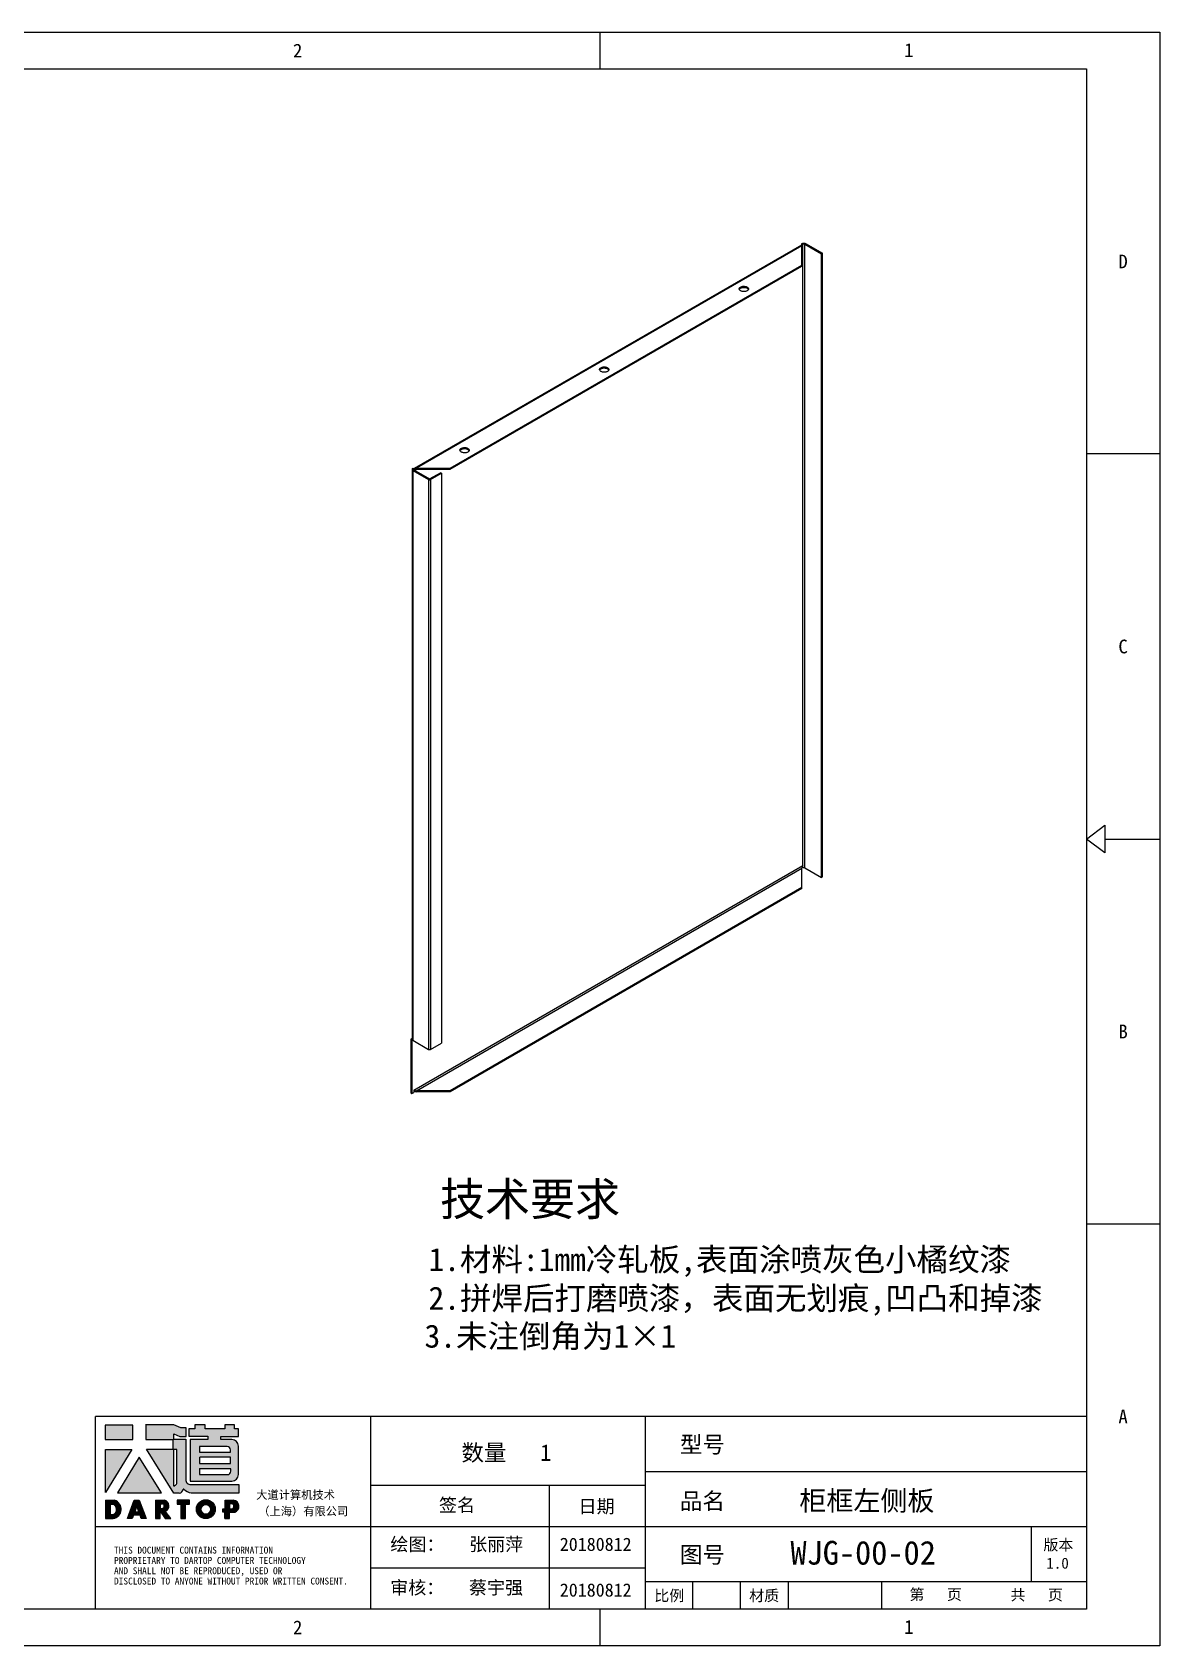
# Model space of a CAD drawing. Header units: millimetres. Extents: x 13106 to 40242, y 18888 to 28426.
# Drawn here: x 29143 to 30000, y 25379 to 26604 of the extents above; entities that cross this region are included whole.
import ezdxf
from ezdxf.enums import TextEntityAlignment as Align

# ---------------------------------------------------------------- set-up
doc = ezdxf.new("R2010")
doc.units = ezdxf.units.MM
for name, color, linetype in [('02___PRT_ALL_AXES', 7, 'Continuous'), ('4', 7, 'Continuous'), ('print', 30, 'Continuous')]:
    doc.layers.add(name, color=color, linetype=linetype)
doc.styles.add('Dartop', font='')
doc.styles.add('hzHT', font='simhei.ttf')
doc.styles.get('Dartop').set_extended_font_data('FangSong_GB2312')

# ---------------------------------------------------------------- blocks, each defined once
blk = doc.blocks.new('dadao')
for p, q in [((48, 19.2), (44.9, 10.4)), ((44.9, 10.4), (51.2, 10.4)), ((51.2, 10.4), (48, 19.2))]:
    blk.add_line(p, q)
for points in [[(41.8, 121.6), (41.8, 143.7), (-0.4, 143.7), (-0.4, 121.6), (41.8, 121.6)], [(104.8, 122), (104.8, 130.3), (114.1, 126.3), (124.2, 126.3), (124.2, 139.6), (115.9, 139.6), (105.1, 143.9), (61.5, 143.9)], [(61.7, 144), (61.7, 121.3), (103.9, 121.3)], [(113.4, 38.7), (105.1, 38.7), (63, 106.5), (103.9, 106.5), (103.9, 120.9), (103.9, 121.3)], [(109.7, 53.6), (109.7, 106.2), (104.3, 106.2), (104.3, 50.4), (106.6, 50.4)], [(144.6, 94.4), (144.6, 84.8), (192, 84.8), (192, 94.1), (144.9, 94.1)], [(0, 28), (0, 0), (11.8, 0)], [(0.1, 28), (14, 28)], [(76.8, 28.2), (76.8, 0), (84.1, 0), (84.1, 11.1), (91.6, -0.1), (100.3, -0.1), (91.7, 11.1)], [(76.8, 28.2), (90.6, 28.2)], [(120.2, 45), (119.5, 45), (119.5, 44.6)], [(183.7, 0), (183.7, 9.6), (180.6, 9.6), (180.6, 14.9), (183.8, 14.9), (183.8, 28.1), (196.1, 28.1), (196.5, 28.1)], [(7.1, 21.8), (7.1, 6.1), (12, 6.1)], [(7.1, 21.8), (11.4, 21.8)], [(84, 22.7), (84, 15.3), (87.2, 15.3)], [(84, 22.7), (87.3, 22.7)], [(183.7, 0), (190.9, 0), (190.9, 9.6), (198.8, 9.6)], [(194.9, 22.3), (190.8, 22.3), (190.8, 15), (194.4, 15)]]:
    blk.add_lwpolyline(points)
blk.add_lwpolyline([(137.1, 144.2), (137.1, 137.9), (128.3, 137.9), (128.3, 126.5), (157.3, 126.5), (157.3, 121.5), (130.3, 121.5), (130.3, 57.5), (194.4, 57.5, 0.414214), (204.4, 67.5), (204.4, 111.3, 0.414214), (194.4, 121.3), (177.5, 121.3), (177.5, 126.3), (204.7, 126.3), (204.7, 137.7), (198.2, 137.7), (198.2, 143.9), (183.3, 143.9), (183.3, 138), (153, 138), (153, 144.2), (137.1, 144.2)], format="xyb", close=True)
for points in [[(-0.3, 106.2), (40.4, 106.2), (-0.3, 39.7), (-0.3, 106.2)], [(51.7, 94.1), (18.4, 39.3), (86.2, 39.3)], [(43.8, 28.2), (51.8, 28.2), (62.6, -0.1), (55, -0.1), (53.2, 5), (42.9, 5), (41.1, 0), (33.6, 0)], [(110, 28.1), (110, 21.9), (116, 21.9), (116, -0.1), (123.2, -0.1), (123.2, 22), (129.2, 22), (129.2, 28.1), (110, 28.1)]]:
    blk.add_lwpolyline(points, close=True)
for points in [[(104.8, 122), (123.4, 122), (123.4, 60, 0.414214), (131.4, 52), (204.8, 52), (204.8, 39.1), (131.7, 39.1)], [(144.3, 110.8), (144.3, 101.8), (192.3, 101.8), (192.3, 105.5, 0.414214), (187.3, 110.5), (144.3, 110.5)], [(144.6, 77), (144.6, 67.5), (187.6, 67.5, 0.414214), (192.6, 72.5), (192.6, 76.4), (144.6, 76.4)]]:
    blk.add_lwpolyline(points, format="xyb")
for radius in [14.5, 7.44]:
    blk.add_circle((154.2, 14.2), radius)
for centre, radius, start, end in [((99.2, 60.7), 12.6, 305.6399, 325.969), ((9.6, 14.2), 14.4, 278.6604, 72.3203), ((88.6, 19.4), 8.95, 290.6073, 77.2124), ((111.6, 46.7), 8.19, 282.9811, 347.6627), ((136, 61.7), 22.9, 226.7358, 259.3209), ((195.7, 18.6), 9.51, 288.8959, 85.2442), ((8.5, 13.9), 8.49, 294.2143, 69.7177), ((86.4, 19), 3.8, 282.527, 76.7196), ((193.7, 18.7), 3.8, 280.9891, 72.5513)]:
    blk.add_arc(centre, radius, start, end)

msp = doc.modelspace()

# ---------------------------------------------------------------- hatches: boundary and pattern name
h = msp.add_hatch(color=0)
h.paths.add_polyline_path([(29299.963, 25543.843), (29296.751, 25543.843), (29296.751, 25546.899), (29289.408, 25546.899), (29289.408, 25543.996), (29274.418, 25543.996), (29274.418, 25547.051), (29266.567, 25547.051), (29266.567, 25543.939), (29262.229, 25543.939), (29262.229, 25538.306), (29276.545, 25538.306), (29276.545, 25535.814), (29263.205, 25535.814), (29263.205, 25504.268), (29294.873, 25504.268, 0.41421356), (29299.81, 25509.204), (29299.81, 25530.808, 0.41421356), (29294.873, 25535.744), (29286.502, 25535.744), (29286.502, 25538.189), (29299.963, 25538.189)])
h.paths.add_polyline_path([(29291.376, 25530.396, -0.41421356), (29293.844, 25527.928), (29293.844, 25526.118), (29270.135, 25526.118), (29270.135, 25530.396)], flags=16)
h.paths.add_polyline_path([(29293.691, 25522.298), (29293.691, 25517.714), (29270.288, 25517.714), (29270.288, 25522.298)], flags=16)
h.paths.add_polyline_path([(29293.997, 25513.589), (29293.997, 25511.626, -0.41421356), (29291.529, 25509.157), (29270.288, 25509.157), (29270.288, 25513.589)], flags=16)
for points in [[(29219.526, 25546.786), (29198.697, 25546.786), (29198.697, 25535.903), (29219.526, 25535.903)], [(29218.856, 25528.289), (29198.753, 25528.289), (29198.753, 25495.466)], [(29224.428, 25522.333), (29207.995, 25495.248), (29241.457, 25495.248)], [(29262.704, 25489.706), (29253.194, 25489.706), (29253.194, 25486.689), (29256.162, 25486.689), (29256.162, 25475.817), (29259.714, 25475.817), (29259.714, 25486.696), (29262.704, 25486.696)]]:
    msp.add_hatch(color=0).paths.add_polyline_path(points)
h = msp.add_hatch(color=0)
h.paths.add_polyline_path([(29250.654, 25540.172), (29255.251, 25538.186), (29260.221, 25538.186), (29260.221, 25544.764), (29256.12, 25544.764), (29250.778, 25546.874), (29229.368, 25546.874), (29229.368, 25535.749), (29250.199, 25535.749), (29250.199, 25535.524), (29250.199, 25528.413), (29229.999, 25528.413), (29250.776, 25494.976), (29254.891, 25494.976, 0.27937482), (29257.894, 25497.897), (29257.894, 25498.051), (29258.257, 25498.051, 0.14314537), (29263.921, 25495.168), (29300.025, 25495.168), (29300.025, 25501.51), (29263.768, 25501.51, -0.41421356), (29259.818, 25505.459), (29259.818, 25536.1), (29250.654, 25536.1)])
h.paths.add_polyline_path([(29250.409, 25528.271), (29253.056, 25528.271), (29253.056, 25502.319, -0.08893574), (29251.522, 25500.741), (29250.4, 25500.741)], flags=16)
h = msp.add_hatch(color=0)
h.paths.add_polyline_path([(29205.797, 25489.656), (29198.901, 25489.656), (29198.901, 25475.858), (29204.709, 25475.858, 0.79301591)])
h.paths.add_polyline_path([(29204.811, 25478.88), (29202.4, 25478.88), (29202.4, 25486.635), (29204.545, 25486.635, -0.67136089)], flags=16)
h = msp.add_hatch(color=0)
h.paths.add_polyline_path([(29224.48, 25489.77), (29220.544, 25489.77), (29215.483, 25475.843), (29219.211, 25475.843), (29220.088, 25478.311), (29225.139, 25478.311), (29226.035, 25475.813), (29229.793, 25475.813)])
h.paths.add_polyline_path([(29224.174, 25480.972), (29221.044, 25480.972), (29222.58, 25485.348)], flags=16)
h = msp.add_hatch(color=0)
h.paths.add_polyline_path([(29243.611, 25489.76), (29236.828, 25489.76), (29236.828, 25475.836), (29240.413, 25475.836), (29240.413, 25481.356), (29244.097, 25475.786), (29248.428, 25475.786), (29244.188, 25481.321, 0.74405494)])
h.paths.add_polyline_path([(29240.38, 25483.417), (29240.38, 25487.073), (29241.982, 25487.073, -0.79680897), (29241.958, 25483.417)], flags=16)
h = msp.add_hatch(color=0)
h.paths.add_polyline_path([(29267.874, 25482.848, 1), (29282.172, 25482.848, 1)])
h.paths.add_polyline_path([(29278.696, 25482.848, -1), (29271.35, 25482.848, -1)], flags=16)
h = msp.add_hatch(color=0)
h.paths.add_polyline_path([(29295.887, 25489.727), (29295.681, 25489.727), (29289.635, 25489.727), (29289.635, 25483.229), (29288.03, 25483.229), (29288.03, 25480.591), (29289.609, 25480.591), (29289.609, 25475.86), (29293.139, 25475.86), (29293.139, 25480.609), (29297.017, 25480.609, 0.81230381)])
h.paths.add_polyline_path([(29293.086, 25483.247), (29293.086, 25486.882), (29295.095, 25486.882, -0.77821343), (29294.89, 25483.247)], flags=16)

# ---------------------------------------------------------------- linework, layer by layer
at = {"color": 0}
for p, q in [((29574.552, 26576.634), (29574.552, 26604.481)), ((28286.219, 26576.634), (29943.93, 26576.634)), ((29943.93, 26576.634), (29943.93, 25407.055)), ((29999.624, 26284.239), (29943.93, 26284.239)), ((29957.854, 25991.844), (29999.624, 25991.844)), ((29999.624, 25699.45), (29943.93, 25699.45)), ((29943.93, 25553.253), (29191.213, 25553.253)), ((29191.213, 25407.055), (29191.213, 25553.253)), ((29400.067, 25553.253), (29400.067, 25407.055)), ((29608.92, 25407.055), (29608.92, 25553.253)), ((29608.92, 25511.482), (29943.93, 25511.482)), ((29400.067, 25501.039), (29608.92, 25501.039)), ((29535.821, 25501.039), (29535.821, 25407.055)), ((29191.213, 25469.711), (29400.067, 25469.711)), ((29400.067, 25469.711), (29943.93, 25469.711)), ((29902.159, 25427.941), (29902.159, 25469.711)), ((29400.067, 25438.383), (29608.92, 25438.383)), ((29608.92, 25427.941), (29943.93, 25427.941)), ((29645.02, 25407.055), (29645.02, 25427.941)), ((29681.119, 25407.055), (29681.119, 25427.941)), ((29717.515, 25407.055), (29717.515, 25427.941)), ((29788.44, 25407.055), (29788.44, 25427.941)), ((29943.93, 25407.055), (28286.219, 25407.055)), ((29574.552, 25379.208), (29574.552, 25407.055))]:
    msp.add_line(p, q, dxfattribs=at)
at = {"color": 3, "linetype": 'Continuous'}
for p, q in [((29727.544, 26442.91), (29433.389, 26273.081)), ((29727.837, 26442.403), (29435.096, 26273.39)), ((29727.837, 26442.504), (29727.837, 26444.036)), ((29727.837, 26427.706), (29727.837, 26442.403)), ((29730.666, 26444.036), (29743.394, 26436.688)), ((29743.394, 25963.116), (29743.394, 26436.688)), ((29460.552, 26273.39), (29727.837, 26427.706)), ((29431.682, 26272.573), (29431.682, 25839.827)), ((29432.268, 26271.757), (29432.268, 25839.011)), ((29432.268, 26271.757), (29444.271, 26264.827)), ((29435.096, 26273.39), (29460.552, 26273.39)), ((29444.271, 26264.827), (29444.271, 25832.081)), ((29445.72, 26264.827), (29453.976, 26269.593)), ((29445.72, 26264.827), (29445.72, 25832.081)), ((29453.976, 26269.593), (29453.976, 25836.847)), ((29727.837, 25954.135), (29460.552, 25799.818)), ((29431.682, 25840.305), (29430.854, 25839.827)), ((29430.854, 25839.827), (29430.854, 25799.002)), ((29432.268, 25839.011), (29444.271, 25832.081)), ((29445.72, 25832.081), (29453.976, 25836.847)), ((29460.552, 25799.818), (29435.096, 25799.818))]:
    msp.add_line(p, q, dxfattribs=at)
at = {"color": 7, "linetype": 'Continuous'}
for p, q in [((29727.837, 26444.036), (29728.544, 26443.628)), ((29728.544, 26441.995), (29727.837, 26441.586)), ((29728.351, 26442.106), (29728.316, 26442.127)), ((29728.351, 26442.106), (29728.544, 26441.995)), ((29728.544, 25970.056), (29728.544, 26443.628)), ((29730.666, 26444.036), (29729.958, 26443.628)), ((29729.958, 25970.056), (29729.958, 26443.628)), ((29729.958, 26443.628), (29742.686, 26436.279)), ((29743.394, 26436.688), (29742.686, 26436.279)), ((29742.686, 25962.708), (29742.686, 26436.279)), ((29460.552, 26272.573), (29727.837, 26426.89)), ((29727.837, 26427.706), (29727.837, 26426.89)), ((29432.268, 26273.39), (29432.975, 26272.982)), ((29432.268, 26271.757), (29432.975, 26272.165)), ((29432.975, 26272.982), (29432.975, 26272.165)), ((29432.975, 26272.165), (29444.978, 26265.235)), ((29435.096, 26272.573), (29433.682, 26271.757)), ((29434.972, 26273.403), (29435.01, 26272.566)), ((29435.096, 26273.39), (29435.096, 26272.573)), ((29435.096, 26272.573), (29460.552, 26272.573)), ((29445.013, 26265.235), (29453.269, 26270.001)), ((29453.976, 26269.593), (29453.269, 26270.001)), ((29460.552, 26273.39), (29460.552, 26272.573)), ((29444.271, 26264.827), (29444.978, 26265.235)), ((29445.72, 26264.827), (29445.013, 26265.235)), ((29432.975, 25801.043), (29728.544, 25971.689)), ((29435.096, 25800.635), (29727.837, 25969.648)), ((29727.837, 25954.135), (29727.837, 25969.648)), ((29727.876, 25969.846), (29727.848, 25969.699)), ((29727.991, 25970.376), (29728.544, 25970.056)), ((29729.958, 25970.056), (29742.686, 25962.708)), ((29727.837, 25954.951), (29460.552, 25800.635)), ((29743.394, 25963.116), (29742.686, 25962.708)), ((29430.854, 25839.827), (29431.561, 25839.419)), ((29431.757, 25839.532), (29431.561, 25839.419)), ((29431.561, 25839.419), (29431.561, 25798.594)), ((29430.854, 25799.002), (29431.561, 25798.594)), ((29431.561, 25798.594), (29432.975, 25799.41)), ((29432.975, 25801.043), (29433.165, 25800.978)), ((29432.975, 25801.043), (29432.975, 25799.41)), ((29434.972, 25799.837), (29435.01, 25800.63)), ((29460.552, 25800.635), (29435.096, 25800.635)), ((29435.096, 25799.818), (29435.096, 25800.635)), ((29460.552, 25799.818), (29460.552, 25800.635))]:
    msp.add_line(p, q, dxfattribs=at)
for points in [[(29727.948, 26442.397), (29727.816, 26442.524), (29727.754, 26442.595)], [(29728.316, 26442.127), (29728.115, 26442.261), (29727.948, 26442.397)]]:
    msp.add_lwpolyline(points, dxfattribs=at)
at = {"color": 0}
msp.add_lwpolyline([(29943.93, 25991.844), (29957.854, 26002.287), (29957.854, 25981.402), (29943.93, 25991.844)], close=True, dxfattribs=at)
at = {"color": 3, "linetype": 'Continuous'}
for centre, radius, start, end in [((29724.703, 26441.198), 3.357, 21.02696, 22.301082), ((29434.641, 26270.933), 2.487, 131.212355, 132.127537), ((29434.63, 26270.946), 2.469, 129.282772, 131.212897), ((29434.605, 26270.977), 2.429, 120.024701, 129.293802), ((29434.676, 26270.113), 3.303, 82.689107, 84.85734), ((29433.172, 25840.578), 1.809, 237.258615, 240.019534), ((29436.083, 25804.69), 5.01, 231.628428, 232.059888), ((29435.532, 25803.212), 3.422, 260.585835, 262.689099)]:
    msp.add_arc(centre, radius, start, end, dxfattribs=at)
at = {"color": 7, "linetype": 'Continuous'}
for centre, radius, start, end in [((29435.219, 26269.916), 2.655, 120.051537, 131.847027), ((29435.314, 26269.432), 3.149, 93.966749, 95.542356), ((29721.378, 25970.991), 6.598, 348.255868, 348.707913), ((29434.873, 25803.854), 3.227, 272.431917, 273.96662)]:
    msp.add_arc(centre, radius, start, end, dxfattribs=at)
at = {"color": 3, "linetype": 'Continuous'}
for points, knots in [([(29727.544, 26442.91), (29727.551, 26442.914), (29727.579, 26442.893), (29727.611, 26442.854), (29727.663, 26442.776), (29727.697, 26442.715), (29727.715, 26442.678)], [0, 0, 0, 0, 0.08091381, 0.27167346, 0.57889441, 1, 1, 1, 1]), ([(29727.715, 26442.678), (29727.723, 26442.663), (29727.757, 26442.595), (29727.787, 26442.526), (29727.81, 26442.472)], [0, 0, 0, 0, 0.22504804, 1, 1, 1, 1]), ([(29727.837, 26444.036), (29728.038, 26444.152), (29728.505, 26444.321), (29729.251, 26444.402), (29729.998, 26444.321), (29730.465, 26444.152), (29730.666, 26444.036)], [0, 0, 0, 0, 0.23721781, 0.49999947, 0.76278142, 1, 1, 1, 1]), ([(29432.268, 26273.39), (29432.102, 26273.294), (29431.879, 26273.118), (29431.71, 26272.808), (29431.682, 26272.649), (29431.682, 26272.573)], [0, 0, 0, 0, 0.54767561, 0.78156493, 1, 1, 1, 1]), ([(29431.682, 26272.573), (29431.682, 26272.497), (29431.71, 26272.338), (29431.879, 26272.028), (29432.102, 26271.852), (29432.268, 26271.757)], [0, 0, 0, 0, 0.21843461, 0.45232375, 1, 1, 1, 1]), ([(29433.389, 26273.081), (29433.621, 26273.215), (29434.143, 26273.407), (29434.696, 26273.428), (29434.972, 26273.403)], [0, 0, 0, 0, 0.4919993, 1, 1, 1, 1]), ([(29444.271, 26264.827), (29444.486, 26264.703), (29444.996, 26264.604), (29445.505, 26264.703), (29445.72, 26264.827)], [0, 0, 0, 0, 0.50000054, 1, 1, 1, 1]), ([(29431.805, 25839.428), (29431.794, 25839.445), (29431.755, 25839.512), (29431.724, 25839.584), (29431.708, 25839.64)], [0, 0, 0, 0, 0.25839356, 1, 1, 1, 1]), ([(29432.193, 25839.056), (29432.152, 25839.082), (29432.005, 25839.186), (29431.875, 25839.318), (29431.805, 25839.428)], [0, 0, 0, 0, 0.27114373, 1, 1, 1, 1]), ([(29444.271, 25832.081), (29444.486, 25831.956), (29444.996, 25831.858), (29445.505, 25831.956), (29445.72, 25832.081)], [0, 0, 0, 0, 0.50000054, 1, 1, 1, 1]), ([(29433.003, 25800.739), (29433.139, 25800.632), (29433.733, 25800.216), (29434.427, 25799.927), (29434.972, 25799.837)], [0, 0, 0, 0, 0.23860442, 1, 1, 1, 1])]:
    msp.add_open_spline(points, degree=3, knots=knots, dxfattribs=at)
at = {"color": 7, "linetype": 'Continuous'}
for points, knots in [([(29727.9, 26441.831), (29727.895, 26441.816), (29727.874, 26441.752), (29727.859, 26441.686), (29727.848, 26441.635)], [0, 0, 0, 0, 0.22612268, 1, 1, 1, 1]), ([(29728.044, 26442.044), (29728.028, 26442.035), (29727.958, 26441.981), (29727.922, 26441.896), (29727.9, 26441.831)], [0, 0, 0, 0, 0.21416106, 1, 1, 1, 1]), ([(29728.177, 26442.076), (29728.165, 26442.076), (29728.119, 26442.074), (29728.073, 26442.061), (29728.044, 26442.044)], [0, 0, 0, 0, 0.27251961, 1, 1, 1, 1]), ([(29728.544, 26441.995), (29728.477, 26442.017), (29728.357, 26442.054), (29728.232, 26442.076), (29728.177, 26442.076)], [0, 0, 0, 0, 0.56719341, 1, 1, 1, 1]), ([(29728.544, 26443.628), (29728.754, 26443.749), (29729.251, 26443.845), (29729.749, 26443.749), (29729.958, 26443.628)], [0, 0, 0, 0, 0.49999946, 1, 1, 1, 1]), ([(29432.975, 26272.982), (29432.892, 26272.934), (29432.75, 26272.825), (29432.682, 26272.651), (29432.682, 26272.573)], [0, 0, 0, 0, 0.55075167, 1, 1, 1, 1]), ([(29432.682, 26272.573), (29432.682, 26272.495), (29432.75, 26272.322), (29432.892, 26272.213), (29432.975, 26272.165)], [0, 0, 0, 0, 0.44924763, 1, 1, 1, 1]), ([(29728.544, 25971.689), (29728.345, 25971.393), (29728.069, 25970.784), (29727.932, 25970.141), (29727.876, 25969.846)], [0, 0, 0, 0, 0.54310489, 1, 1, 1, 1]), ([(29728.544, 25970.056), (29728.754, 25970.177), (29729.251, 25970.273), (29729.749, 25970.177), (29729.958, 25970.056)], [0, 0, 0, 0, 0.49999946, 1, 1, 1, 1]), ([(29433.165, 25800.978), (29433.437, 25800.884), (29434.035, 25800.688), (29434.669, 25800.616), (29435.01, 25800.63)], [0, 0, 0, 0, 0.45671468, 1, 1, 1, 1])]:
    msp.add_open_spline(points, degree=3, knots=knots, dxfattribs=at)
for points in [[(29433.889, 26272.215), (29434.228, 26272.41), (29434.62, 26272.528), (29435.01, 26272.566)], [(29444.978, 26265.235), (29444.988, 26265.229), (29445.003, 26265.229), (29445.013, 26265.235)]]:
    msp.add_open_spline(points, degree=3, dxfattribs=at)
at = {"color": 3, "linetype": 'Continuous'}
msp.add_open_spline([(29431.708, 25839.64), (29431.691, 25839.7), (29431.682, 25839.764), (29431.682, 25839.827)], degree=3, dxfattribs=at)
at = {"layer": '02___PRT_ALL_AXES', "color": 7, "linetype": 'Continuous'}
for p, q in [((29681.239, 26411.009), (29681.239, 26410.192)), ((29575.173, 26349.772), (29575.173, 26348.956)), ((29469.108, 26288.536), (29469.108, 26287.719))]:
    msp.add_line(p, q, dxfattribs=at)
for centre, radius, start, end in [((29681.709, 26408.643), 1.519, 148.396701, 152.691745), ((29685.621, 26408.583), 1.634, 32.720957, 34.056251), ((29575.643, 26347.407), 1.519, 148.396701, 152.691745), ((29579.555, 26347.347), 1.634, 32.720957, 34.056251), ((29469.578, 26286.17), 1.519, 148.396701, 152.691745), ((29473.49, 26286.11), 1.634, 32.720957, 34.056251)]:
    msp.add_arc(centre, radius, start, end, dxfattribs=at)
at = {"layer": '02___PRT_ALL_AXES', "color": 3, "linetype": 'Continuous'}
for points, knots in [([(29680.214, 26409.58), (29680.214, 26409.713), (29680.263, 26409.991), (29680.474, 26410.378), (29680.807, 26410.728), (29681.085, 26410.92), (29681.239, 26411.009)], [0, 0, 0, 0, 0.21777137, 0.45095195, 0.71018732, 1, 1, 1, 1]), ([(29686.189, 26408.151), (29685.93, 26408.002), (29685.343, 26407.76), (29684.387, 26407.568), (29683.376, 26407.54), (29682.392, 26407.678), (29681.515, 26407.972), (29680.812, 26408.4), (29680.336, 26408.941), (29680.214, 26409.378), (29680.214, 26409.58)], [0, 0, 0, 0, 0.12881975, 0.27056364, 0.41787784, 0.56238114, 0.6961983, 0.81359238, 0.91306573, 1, 1, 1, 1]), ([(29681.239, 26411.009), (29681.498, 26411.158), (29682.085, 26411.401), (29683.041, 26411.592), (29684.052, 26411.62), (29685.035, 26411.482), (29685.913, 26411.189), (29686.616, 26410.76), (29687.092, 26410.219), (29687.214, 26409.782), (29687.214, 26409.58)], [0, 0, 0, 0, 0.12881975, 0.27056364, 0.41787784, 0.56238114, 0.6961983, 0.81359238, 0.91306573, 1, 1, 1, 1]), ([(29687.214, 26409.58), (29687.214, 26409.447), (29687.165, 26409.169), (29686.954, 26408.782), (29686.621, 26408.432), (29686.342, 26408.24), (29686.189, 26408.151)], [0, 0, 0, 0, 0.21777137, 0.45095195, 0.71018732, 1, 1, 1, 1]), ([(29574.148, 26348.343), (29574.148, 26348.477), (29574.197, 26348.755), (29574.408, 26349.142), (29574.741, 26349.492), (29575.02, 26349.684), (29575.173, 26349.772)], [0, 0, 0, 0, 0.21777137, 0.45095195, 0.71018732, 1, 1, 1, 1]), ([(29580.123, 26346.915), (29579.864, 26346.765), (29579.278, 26346.523), (29578.322, 26346.332), (29577.31, 26346.304), (29576.327, 26346.442), (29575.449, 26346.735), (29574.746, 26347.163), (29574.27, 26347.705), (29574.148, 26348.141), (29574.148, 26348.343)], [0, 0, 0, 0, 0.12881975, 0.27056364, 0.41787784, 0.56238114, 0.6961983, 0.81359238, 0.91306573, 1, 1, 1, 1]), ([(29575.173, 26349.772), (29575.433, 26349.922), (29576.019, 26350.164), (29576.975, 26350.355), (29577.986, 26350.383), (29578.97, 26350.245), (29579.847, 26349.952), (29580.55, 26349.524), (29581.026, 26348.982), (29581.148, 26348.545), (29581.148, 26348.344)], [0, 0, 0, 0, 0.12881975, 0.27056364, 0.41787784, 0.56238114, 0.6961983, 0.81359238, 0.91306573, 1, 1, 1, 1]), ([(29581.148, 26348.344), (29581.148, 26348.21), (29581.099, 26347.932), (29580.888, 26347.545), (29580.556, 26347.195), (29580.277, 26347.003), (29580.123, 26346.915)], [0, 0, 0, 0, 0.21777137, 0.45095195, 0.71018732, 1, 1, 1, 1]), ([(29468.083, 26287.107), (29468.083, 26287.24), (29468.132, 26287.518), (29468.343, 26287.905), (29468.676, 26288.255), (29468.954, 26288.447), (29469.108, 26288.536)], [0, 0, 0, 0, 0.21777137, 0.45095195, 0.71018732, 1, 1, 1, 1]), ([(29474.058, 26285.678), (29473.799, 26285.528), (29473.212, 26285.286), (29472.256, 26285.095), (29471.245, 26285.067), (29470.261, 26285.205), (29469.384, 26285.498), (29468.681, 26285.927), (29468.205, 26286.468), (29468.083, 26286.905), (29468.083, 26287.107)], [0, 0, 0, 0, 0.12881975, 0.27056364, 0.41787784, 0.56238114, 0.6961983, 0.81359238, 0.91306573, 1, 1, 1, 1]), ([(29469.108, 26288.536), (29469.367, 26288.685), (29469.954, 26288.927), (29470.91, 26289.119), (29471.921, 26289.147), (29472.904, 26289.008), (29473.782, 26288.715), (29474.485, 26288.287), (29474.961, 26287.746), (29475.083, 26287.309), (29475.083, 26287.107)], [0, 0, 0, 0, 0.12881975, 0.27056364, 0.41787784, 0.56238114, 0.6961983, 0.81359238, 0.91306573, 1, 1, 1, 1]), ([(29475.083, 26287.107), (29475.083, 26286.974), (29475.034, 26286.696), (29474.823, 26286.309), (29474.49, 26285.959), (29474.211, 26285.767), (29474.058, 26285.678)], [0, 0, 0, 0, 0.21777137, 0.45095195, 0.71018732, 1, 1, 1, 1])]:
    msp.add_open_spline(points, degree=3, knots=knots, dxfattribs=at)
at = {"layer": '02___PRT_ALL_AXES', "color": 7, "linetype": 'Continuous'}
for points in [[(29680.281, 26409.158), (29680.303, 26409.221), (29680.329, 26409.281), (29680.359, 26409.34)], [(29574.216, 26347.922), (29574.237, 26347.984), (29574.264, 26348.045), (29574.294, 26348.104)], [(29468.15, 26286.685), (29468.172, 26286.747), (29468.198, 26286.808), (29468.228, 26286.867)]]:
    msp.add_open_spline(points, degree=3, dxfattribs=at)
for points, knots in [([(29680.415, 26409.439), (29680.46, 26409.512), (29680.682, 26409.815), (29680.989, 26410.048), (29681.239, 26410.192)], [0, 0, 0, 0, 0.22771833, 1, 1, 1, 1]), ([(29681.239, 26410.192), (29681.69, 26410.453), (29682.758, 26410.786), (29684.144, 26410.817), (29685.239, 26410.605), (29686.142, 26410.273), (29686.735, 26409.853), (29686.974, 26409.498)], [0, 0, 0, 0, 0.25292426, 0.53117369, 0.6664349, 0.79195082, 1, 1, 1, 1]), ([(29686.995, 26409.466), (29687.01, 26409.444), (29687.064, 26409.355), (29687.109, 26409.26), (29687.136, 26409.187)], [0, 0, 0, 0, 0.25662766, 1, 1, 1, 1]), ([(29574.35, 26348.203), (29574.394, 26348.275), (29574.616, 26348.578), (29574.923, 26348.811), (29575.173, 26348.956)], [0, 0, 0, 0, 0.22771833, 1, 1, 1, 1]), ([(29575.173, 26348.956), (29575.624, 26349.216), (29576.692, 26349.55), (29578.078, 26349.58), (29579.173, 26349.368), (29580.077, 26349.037), (29580.669, 26348.616), (29580.909, 26348.262)], [0, 0, 0, 0, 0.25292426, 0.53117369, 0.6664349, 0.79195082, 1, 1, 1, 1]), ([(29580.93, 26348.23), (29580.944, 26348.207), (29580.999, 26348.118), (29581.044, 26348.023), (29581.071, 26347.95)], [0, 0, 0, 0, 0.25662766, 1, 1, 1, 1]), ([(29468.284, 26286.966), (29468.329, 26287.039), (29468.551, 26287.342), (29468.858, 26287.575), (29469.108, 26287.719)], [0, 0, 0, 0, 0.22771833, 1, 1, 1, 1]), ([(29469.108, 26287.719), (29469.559, 26287.979), (29470.627, 26288.313), (29472.013, 26288.344), (29473.107, 26288.132), (29474.011, 26287.8), (29474.604, 26287.38), (29474.843, 26287.025)], [0, 0, 0, 0, 0.25292426, 0.53117369, 0.6664349, 0.79195082, 1, 1, 1, 1]), ([(29474.864, 26286.993), (29474.879, 26286.971), (29474.933, 26286.881), (29474.978, 26286.786), (29475.005, 26286.714)], [0, 0, 0, 0, 0.25662766, 1, 1, 1, 1])]:
    msp.add_open_spline(points, degree=3, knots=knots, dxfattribs=at)
at = {"layer": 'print'}
msp.add_lwpolyline([(28230.525, 26604.481), (29999.624, 26604.481), (29999.624, 25379.208), (28230.525, 25379.208)], close=True, dxfattribs=at)

# ---------------------------------------------------------------- block references
at = {"color": 0, "xscale": 0.4936531771232358, "yscale": 0.4936531771608504, "zscale": 0.4936531771654331}
msp.add_blockref('dadao', (29198.901, 25475.858), dxfattribs=at)

# ---------------------------------------------------------------- texts
at = {"color": 0}
for s, height, style, p in [('2', 10.443, 'Dartop', (29344.813, 26590.557)), ('1', 10.443, 'Dartop', (29809.05, 26590.888)), ('D', 10.443, 'Dartop', (29971.777, 26430.436)), ('C', 10.443, 'Dartop', (29971.777, 26138.042)), ('B', 10.443, 'Dartop', (29971.777, 25845.647)), ('A', 10.443, 'Dartop', (29971.777, 25553.253)), ('型号', 12.5312, 'hzHT', (29652.263, 25532.002)), ('数量   1', 12.5312, 'hzHT', (29503.37, 25525.868)), ('柜框左侧板', 15.0374, 'hzHT', (29777.191, 25489.352)), ('签名', 10.025, 'hzHT', (29465.843, 25486.055)), ('日期', 10.025, 'hzHT', (29571.847, 25485.027)), ('品名', 12.5312, 'hzHT', (29652.263, 25489.116)), ('版本', 8.3541, 'hzHT', (29922.642, 25455.85)), ('图号', 12.5312, 'hzHT', (29652.263, 25448.282)), ('WJG-00-02', 18.0449, 'hzHT', (29774.35, 25449.824)), ('1.0', 8.3541, 'hzHT', (29922.014, 25441.896)), ('比例', 8.3541, 'hzHT', (29627.055, 25417.28)), ('材质', 8.3541, 'hzHT', (29699.126, 25417.28)), ('第   页', 8.3541, 'hzHT', (29829.411, 25418.147)), ('共   页', 8.3541, 'hzHT', (29906.151, 25417.843)), ('2', 10.443, 'Dartop', (29344.813, 25393.132)), ('1', 10.443, 'Dartop', (29809.05, 25393.463))]:
    msp.add_text(s, height=height, dxfattribs=dict(at, style=style)).set_placement(p, align=Align.MIDDLE_CENTER)
at = {"color": 0, "style": 'hzHT'}
msp.add_text('技术要求', height=25.0624, dxfattribs=at).set_placement((29521.328, 25730.94), align=Align.TOP_CENTER)
for s, height, p in [('1.材料:1mm冷轧板,表面涂喷灰色小橘纹漆 ', 17.54367, (29444.18, 25681.322)), ('2.拼焊后打磨喷漆，表面无划痕,凹凸和掉漆', 17.54367, (29444.18, 25651.922)), ('3.未注倒角为1×1', 17.5437, (29441.179, 25623.118))]:
    msp.add_text(s, height=height, dxfattribs=at).set_placement(p, align=Align.TOP_LEFT)
for s, height, p in [('绘图：', 10.025, (29415.235, 25451.249)), ('张丽萍', 10.025, (29475.084, 25451.249)), ('20180812', 10.025, (29543.909, 25451.249)), ('THIS DOCUMENT CONTAINS INFORMATION', 5.22133, (29205.31, 25449.192)), ('AND SHALL NOT BE REPRODUCED, USED OR', 5.22133, (29205.31, 25433.528)), ('PROPRIETARY TO DARTOP COMPUTER TECHNOLOGY', 5.22133, (29205.31, 25441.36)), ('DISCLOSED TO ANYONE WITHOUT PRIOR WRITTEN CONSENT.', 5.22133, (29205.31, 25425.696)), ('审核：', 10.025, (29415.111, 25418.352)), ('蔡宇强', 10.025, (29474.959, 25418.352)), ('20180812', 10.025, (29543.909, 25416.517))]:
    msp.add_text(s, height=height, dxfattribs=at).set_placement(p)
at = {"layer": '4', "color": 0, "style": 'hzHT'}
for s, p in [('大道计算机技术', (29313.301, 25490.664)), ('（上海）有限公司', (29314.878, 25478.176))]:
    msp.add_text(s, height=6.2656, dxfattribs=at).set_placement(p)

doc.saveas('drawing.dxf')
